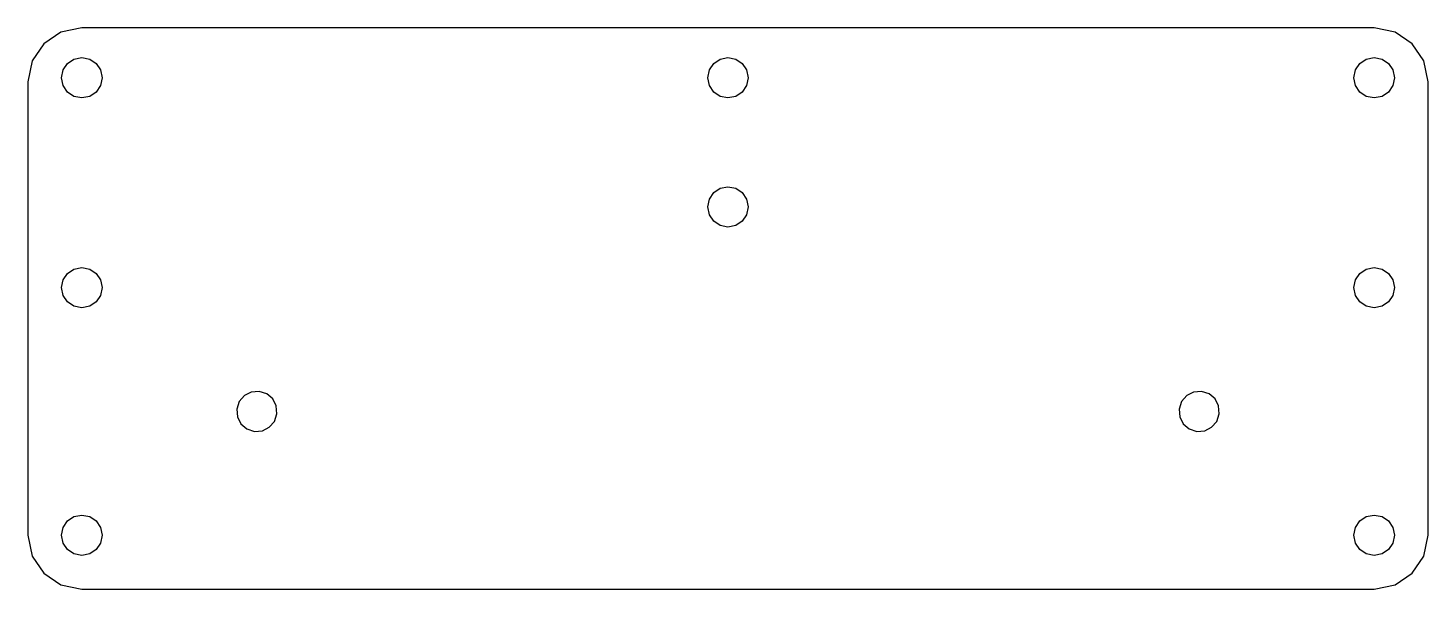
# Model space of a CAD drawing. Extents: x -52 to 52, y -11 to 31.
import ezdxf

# ---------------------------------------------------------------- set-up
doc = ezdxf.new("R2010")
doc.units = 0
doc.layers.add('Layer_1', color=7, linetype='CONTINUOUS')

msp = doc.modelspace()

# ---------------------------------------------------------------- linework, layer by layer
at = {"layer": 'Layer_1', "color": 7}
for p, q in [((-49.559876, 30.486625), (-50.830999, 29.630998)), ((-48, 30.799999), (-49.559876, 30.486625)), ((-24, 30.799999), (-48, 30.799999)), ((0, 30.799999), (-24, 30.799999)), ((24, 30.799999), (0, 30.799999)), ((48, 30.799999), (24, 30.799999)), ((49.559876, 30.486625), (48, 30.799999)), ((50.830999, 29.630998), (49.559876, 30.486625)), ((-50.830999, 29.630998), (-51.686627, 28.359875)), ((51.686627, 28.359875), (50.830999, 29.630998)), ((-51.686627, 28.359875), (-52, 26.799999)), ((-49.382124, 27.683856), (-49.060662, 28.160648)), ((-49.060662, 28.160648), (-48.58387, 28.482111)), ((-48.58387, 28.482111), (-48.000003, 28.599989)), ((-48.000003, 28.599989), (-47.416136, 28.482111)), ((-47.416136, 28.482111), (-46.939344, 28.160648)), ((-46.939344, 28.160648), (-46.617882, 27.683856)), ((-1.382127, 27.683856), (-1.060664, 28.160648)), ((-1.060664, 28.160648), (-0.583872, 28.482111)), ((-0.583872, 28.482111), (-0.000004, 28.599989)), ((-0.000004, 28.599989), (0.583863, 28.482111)), ((0.583863, 28.482111), (1.060656, 28.160648)), ((1.060656, 28.160648), (1.382118, 27.683856)), ((46.617873, 27.683856), (46.939335, 28.160648)), ((46.939335, 28.160648), (47.416127, 28.482111)), ((47.416127, 28.482111), (47.999994, 28.599989)), ((47.999994, 28.599989), (48.583861, 28.482111)), ((48.583861, 28.482111), (49.060653, 28.160648)), ((49.060653, 28.160648), (49.382116, 27.683856)), ((52, 26.799999), (51.686627, 28.359875)), ((-49.500003, 27.099989), (-49.382124, 27.683856)), ((-49.382124, 26.516122), (-49.500003, 27.099989)), ((-46.617882, 27.683856), (-46.500003, 27.099989)), ((-46.500003, 27.099989), (-46.617882, 26.516122)), ((-1.500004, 27.099989), (-1.382127, 27.683856)), ((-1.382127, 26.516122), (-1.500004, 27.099989)), ((1.382118, 27.683856), (1.499996, 27.099989)), ((1.499996, 27.099989), (1.382118, 26.516122)), ((46.499994, 27.099989), (46.617873, 27.683856)), ((46.617873, 26.516122), (46.499994, 27.099989)), ((49.382116, 27.683856), (49.499994, 27.099989)), ((49.499994, 27.099989), (49.382116, 26.516122)), ((-52, 26.799999), (-52, 18.374999)), ((-49.060662, 26.039331), (-49.382124, 26.516122)), ((-48.58387, 25.717868), (-49.060662, 26.039331)), ((-46.939344, 26.039331), (-47.416136, 25.717868)), ((-46.617882, 26.516122), (-46.939344, 26.039331)), ((-1.060664, 26.039331), (-1.382127, 26.516122)), ((-0.583872, 25.717868), (-1.060664, 26.039331)), ((1.060656, 26.039331), (0.583863, 25.717868)), ((1.382118, 26.516122), (1.060656, 26.039331)), ((46.939335, 26.039331), (46.617873, 26.516122)), ((47.416127, 25.717868), (46.939335, 26.039331)), ((49.060653, 26.039331), (48.583861, 25.717868)), ((49.382116, 26.516122), (49.060653, 26.039331)), ((52, 18.374999), (52, 26.799999)), ((-48.000003, 25.59999), (-48.58387, 25.717868)), ((-47.416136, 25.717868), (-48.000003, 25.59999)), ((-0.000004, 25.59999), (-0.583872, 25.717868)), ((0.583863, 25.717868), (-0.000004, 25.59999)), ((47.999994, 25.59999), (47.416127, 25.717868)), ((48.583861, 25.717868), (47.999994, 25.59999)), ((-1.060664, 18.560648), (-0.583872, 18.88211)), ((-0.583872, 18.88211), (-0.000004, 18.999989)), ((-0.000004, 18.999989), (0.583863, 18.88211)), ((0.583863, 18.88211), (1.060656, 18.560648)), ((-52, 18.374999), (-52, 9.95)), ((-1.500004, 17.499989), (-1.382127, 18.083856)), ((-1.382127, 18.083856), (-1.060664, 18.560648)), ((1.060656, 18.560648), (1.382118, 18.083856)), ((1.382118, 18.083856), (1.499996, 17.499989)), ((52, 9.95), (52, 18.374999)), ((-1.382127, 16.916122), (-1.500004, 17.499989)), ((-1.060664, 16.43933), (-1.382127, 16.916122)), ((1.382118, 16.916122), (1.060656, 16.43933)), ((1.499996, 17.499989), (1.382118, 16.916122)), ((-0.583872, 16.117868), (-1.060664, 16.43933)), ((-0.000004, 15.999989), (-0.583872, 16.117868)), ((0.583863, 16.117868), (-0.000004, 15.999989)), ((1.060656, 16.43933), (0.583863, 16.117868)), ((-49.382121, 12.083826), (-49.060659, 12.560612)), ((-49.060659, 12.560612), (-48.583867, 12.882063)), ((-48.583867, 12.882063), (-48.000003, 12.999947)), ((-48.000003, 12.999947), (-47.416139, 12.882063)), ((-47.416139, 12.882063), (-46.939347, 12.560612)), ((-46.939347, 12.560612), (-46.617884, 12.083826)), ((46.617876, 12.083826), (46.939338, 12.560612)), ((46.939338, 12.560612), (47.41613, 12.882063)), ((47.41613, 12.882063), (47.999994, 12.999947)), ((47.999994, 12.999947), (48.583858, 12.882063)), ((48.583858, 12.882063), (49.06065, 12.560612)), ((49.06065, 12.560612), (49.382113, 12.083826)), ((-49.500003, 11.499964), (-49.382121, 12.083826)), ((-49.38213, 10.916103), (-49.500003, 11.499964)), ((-46.617884, 12.083826), (-46.500003, 11.499964)), ((-46.500003, 11.499964), (-46.617876, 10.916103)), ((46.499994, 11.499964), (46.617876, 12.083826)), ((46.617867, 10.916103), (46.499994, 11.499964)), ((49.382113, 12.083826), (49.499994, 11.499964)), ((49.499994, 11.499964), (49.382121, 10.916103)), ((-49.060667, 10.439288), (-49.38213, 10.916103)), ((-48.583873, 10.117837), (-49.060667, 10.439288)), ((-46.939338, 10.439288), (-47.416133, 10.117837)), ((-46.617876, 10.916103), (-46.939338, 10.439288)), ((46.93933, 10.439288), (46.617867, 10.916103)), ((47.416125, 10.117837), (46.93933, 10.439288)), ((49.060659, 10.439288), (48.583864, 10.117837)), ((49.382121, 10.916103), (49.060659, 10.439288)), ((-52, 9.95), (-52, 1.525017)), ((-48.000003, 9.999953), (-48.583873, 10.117837)), ((-47.416133, 10.117837), (-48.000003, 9.999953)), ((47.999994, 9.999953), (47.416125, 10.117837)), ((48.583864, 10.117837), (47.999994, 9.999953)), ((52, 1.525017), (52, 9.95)), ((-35.925771, 3.48025), (-36.302111, 3.045443)), ((-35.413857, 3.742182), (-35.925771, 3.48025)), ((-34.820061, 3.789173), (-35.413857, 3.742182)), ((-34.254549, 3.602097), (-34.820061, 3.789173)), ((-33.81976, 3.22577), (-34.254549, 3.602097)), ((-33.557819, 2.713835), (-33.81976, 3.22577)), ((34.074249, 3.480263), (33.697908, 3.045455)), ((34.586162, 3.742195), (34.074249, 3.480263)), ((35.179957, 3.789185), (34.586162, 3.742195)), ((35.745469, 3.60211), (35.179957, 3.789185)), ((36.180258, 3.225782), (35.745469, 3.60211)), ((36.442199, 2.713848), (36.180258, 3.225782)), ((-36.302111, 3.045443), (-36.489174, 2.479938)), ((-36.489174, 2.479938), (-36.442185, 1.886152)), ((-33.697912, 1.554546), (-33.510839, 2.12005)), ((-33.510839, 2.12005), (-33.557819, 2.713835)), ((33.697908, 3.045455), (33.510845, 2.479951)), ((33.510845, 2.479951), (33.557833, 1.886164)), ((36.302108, 1.554559), (36.489179, 2.120062)), ((36.489179, 2.120062), (36.442199, 2.713848)), ((-52, 1.525017), (-52, -6.899993)), ((-36.442185, 1.886152), (-36.18024, 1.374245)), ((-36.18024, 1.374245), (-35.745454, 0.997918)), ((-34.58616, 0.857834), (-34.074251, 1.119767)), ((-34.074251, 1.119767), (-33.697912, 1.554546)), ((33.557833, 1.886164), (33.81978, 1.374257)), ((33.81978, 1.374257), (34.254564, 0.997931)), ((35.413859, 0.857847), (35.925767, 1.11978)), ((35.925767, 1.11978), (36.302108, 1.554559)), ((52, -6.899993), (52, 1.525017)), ((-35.745454, 0.997918), (-35.179949, 0.810843)), ((-35.179949, 0.810843), (-34.58616, 0.857834)), ((34.254564, 0.997931), (34.82007, 0.810856)), ((34.82007, 0.810856), (35.413859, 0.857847)), ((-49.382121, -6.316132), (-49.060659, -5.839346)), ((-49.060659, -5.839346), (-48.583867, -5.517895)), ((-48.583867, -5.517895), (-48.000003, -5.40001)), ((-48.000003, -5.40001), (-47.416139, -5.517895)), ((-47.416139, -5.517895), (-46.939347, -5.839346)), ((-46.939347, -5.839346), (-46.617884, -6.316132)), ((46.617876, -6.316132), (46.939338, -5.839346)), ((46.939338, -5.839346), (47.41613, -5.517895)), ((47.41613, -5.517895), (47.999994, -5.40001)), ((47.999994, -5.40001), (48.583858, -5.517895)), ((48.583858, -5.517895), (49.06065, -5.839346)), ((49.06065, -5.839346), (49.382113, -6.316132)), ((-52, -6.899993), (-51.686627, -8.459864)), ((-49.500003, -6.899993), (-49.382121, -6.316132)), ((-49.38213, -7.483855), (-49.500003, -6.899993)), ((-46.617884, -6.316132), (-46.500003, -6.899993)), ((-46.500003, -6.899993), (-46.617876, -7.483855)), ((46.499994, -6.899993), (46.617876, -6.316132)), ((46.617867, -7.483855), (46.499994, -6.899993)), ((49.382113, -6.316132), (49.499994, -6.899993)), ((49.499994, -6.899993), (49.382121, -7.483855)), ((51.686627, -8.459864), (52, -6.899993)), ((-49.060667, -7.960669), (-49.38213, -7.483855)), ((-48.583873, -8.28212), (-49.060667, -7.960669)), ((-48.000003, -8.400004), (-48.583873, -8.28212)), ((-47.416133, -8.28212), (-48.000003, -8.400004)), ((-46.939338, -7.960669), (-47.416133, -8.28212)), ((-46.617876, -7.483855), (-46.939338, -7.960669)), ((46.93933, -7.960669), (46.617867, -7.483855)), ((47.416125, -8.28212), (46.93933, -7.960669)), ((47.999994, -8.400004), (47.416125, -8.28212)), ((48.583864, -8.28212), (47.999994, -8.400004)), ((49.060659, -7.960669), (48.583864, -8.28212)), ((49.382121, -7.483855), (49.060659, -7.960669)), ((-51.686627, -8.459864), (-50.830999, -9.731021)), ((50.830999, -9.731021), (51.686627, -8.459864)), ((-50.830999, -9.731021), (-49.559876, -10.586634)), ((49.559876, -10.586634), (50.830999, -9.731021)), ((-49.559876, -10.586634), (-48, -10.900014)), ((-48, -10.900014), (-24, -10.900014)), ((-24, -10.900014), (0, -10.900014)), ((0, -10.900014), (24, -10.900014)), ((24, -10.900014), (48, -10.900014)), ((48, -10.900014), (49.559876, -10.586634))]:
    msp.add_line(p, q, dxfattribs=at)

doc.saveas('drawing.dxf')
